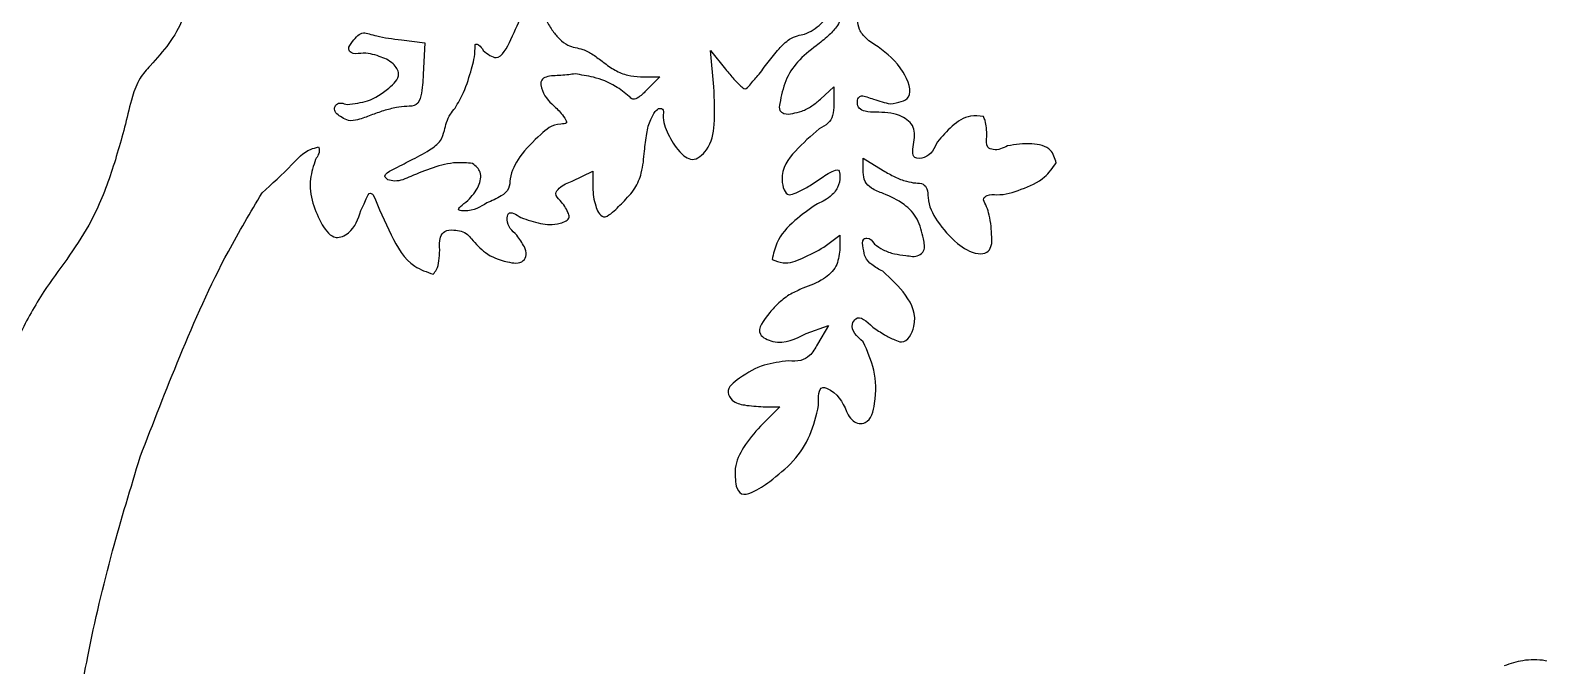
# Model space of a CAD drawing. Extents: x 0 to 204, y 72 to 361.
# Drawn here: x 37.1 to 109.4, y 159.2 to 189.6 of the extents above; entities that cross this region are included whole.
import ezdxf

# ---------------------------------------------------------------- set-up
doc = ezdxf.new("R2010")
doc.units = 0
doc.layers.get('0').update_dxf_attribs({"linetype": 'CONTINUOUS'})

msp = doc.modelspace()

# ---------------------------------------------------------------- linework, layer by layer
at = {"color": 7}
for p, q in [((54.892222, 189.173556), (56.021111, 189.032444)), ((54.892222, 189.173556), (54.892222, 189.173556)), ((56.021111, 189.032444), (55.936444, 187.508444)), ((62.145333, 189.596889), (62.145333, 189.596889)), ((69.878222, 186.915778), (69.708889, 188.665556)), ((69.708889, 188.665556), (70.442667, 187.762444)), ((66.350444, 187.395556), (67.281778, 187.395556)), ((67.281778, 187.395556), (66.660889, 186.774667)), ((74.986444, 186.323111), (75.635556, 186.915778)), ((75.635556, 186.915778), (75.635556, 186.069111)), ((77.046667, 182.823556), (77.046667, 183.500889)), ((77.046667, 183.500889), (78.006222, 182.908222)), ((63.076667, 182.400222), (64.064444, 182.88)), ((64.064444, 182.88), (64.064444, 182.089778)), ((75.155778, 179.239333), (75.917778, 179.803778)), ((75.917778, 179.803778), (75.917778, 179.098222)), ((74.309111, 175.090667), (75.381556, 175.485778)), ((75.381556, 175.485778), (74.845333, 174.582667)), ((73.039111, 171.591111), (72.107778, 170.659778)), ((72.248889, 171.591111), (73.039111, 171.591111))]:
    msp.add_line(p, q, dxfattribs=at)
for points, knots in [([(42.813111, 195.241333), (43.438006, 194.43951), (44.583408, 192.969805), (44.66564, 189.965333), (43.466575, 188.628735), (42.841333, 187.931778)], [0, 0, 0, 0, 2.997989, 5.49517, 8.216113, 8.216113, 8.216113, 8.216113]), ([(58.815111, 188.665556), (59.028849, 188.493693), (59.585486, 188.046113), (60.442909, 189.794202), (60.84919, 190.796597), (61.129333, 191.487778)], [0, 0, 0, 0, 0.700931, 1.825431, 4.322844, 4.322844, 4.322844, 4.322844]), ([(61.468, 191.205556), (61.506871, 191.029559), (61.591063, 190.648365), (61.823937, 190.10598), (62.04068, 189.762659), (62.145333, 189.596889)], [0, 0, 0, 0, 0.539987, 1.169565, 1.757367, 1.757367, 1.757367, 1.757367]), ([(75.014667, 189.935556), (75.164749, 190.107077), (75.373897, 190.346102), (75.913123, 190.536949), (75.956786, 190.069759), (75.728012, 189.722122), (75.331334, 189.311008), (74.982043, 189.040772), (74.788889, 188.891333)], [0, 0, 0, 0, 0.717903, 1.000435, 1.353939, 1.704541, 2.298386, 3.033025, 3.033025, 3.033025, 3.033025]), ([(77.752222, 188.834889), (77.555203, 188.960416), (77.210818, 189.179835), (76.823072, 189.634411), (76.764807, 190.111477), (76.724241, 190.529995), (77.040408, 190.801493), (77.268866, 190.720578), (77.413556, 190.669333)], [0, 0, 0, 0, 0.702946, 1.228732, 1.707425, 2.143323, 2.388107, 2.810905, 2.810905, 2.810905, 2.810905]), ([(70.442667, 187.762444), (70.572481, 187.600958), (70.803296, 187.313828), (71.095192, 187.029445), (71.389417, 186.753201), (71.686158, 187.115629), (72.032713, 187.487892), (72.475899, 188.118973), (72.958109, 188.711481), (73.415677, 189.175418), (73.859728, 189.385923), (74.268634, 189.432643), (74.648542, 189.646088), (74.890752, 189.837586), (75.014667, 189.935556)], [0, 0, 0, 0, 0.609879, 1.084392, 1.32538, 1.607009, 2.207333, 3.01324, 3.845697, 4.524355, 4.940194, 5.291659, 5.745093, 6.220064, 6.220064, 6.220064, 6.220064]), ([(52.295778, 186.069111), (52.631445, 186.111096), (53.366212, 186.203), (54.168867, 186.726426), (54.920807, 187.436522), (54.467817, 188.132353), (53.787529, 188.414106), (53.110393, 188.593481), (52.528708, 188.446151), (52.281187, 188.788347), (52.565405, 189.086964), (52.75187, 189.37583), (53.062229, 189.544232), (53.250649, 189.484231), (53.34, 189.455778)], [0, 0, 0, 0, 0.992824, 2.173264, 2.994398, 3.542562, 4.298027, 5.19178, 5.665424, 5.857934, 6.273972, 6.655706, 6.957362, 7.229422, 7.229422, 7.229422, 7.229422]), ([(53.34, 189.455778), (53.461188, 189.421334), (53.764864, 189.335024), (54.284606, 189.244177), (54.682587, 189.197921), (54.892222, 189.173556)], [0, 0, 0, 0, 0.377799, 0.946702, 1.579911, 1.579911, 1.579911, 1.579911]), ([(57.460444, 185.899778), (57.606926, 186.143683), (57.95681, 186.726273), (58.244093, 187.774209), (58.438402, 188.391668), (58.413347, 189.015366), (58.679721, 188.891063), (58.758393, 188.760026), (58.815111, 188.665556)], [0, 0, 0, 0, 0.857907, 2.049189, 3.060301, 3.254642, 3.388844, 3.735558, 3.735558, 3.735558, 3.735558]), ([(62.145333, 189.596889), (62.253581, 189.461668), (62.462677, 189.200469), (62.827399, 188.910119), (63.226728, 188.799221), (63.652774, 188.718293), (64.108034, 188.459603), (64.412701, 188.224422), (64.572444, 188.101111)], [0, 0, 0, 0, 0.520174, 1.00479, 1.363108, 1.75124, 2.301477, 2.907978, 2.907978, 2.907978, 2.907978]), ([(74.788889, 188.891333), (74.474931, 188.646453), (73.881896, 188.1839), (73.255392, 187.214433), (73.112686, 186.495975), (73.039111, 186.125556)], [0, 0, 0, 0, 1.189412, 2.246673, 3.371918, 3.371918, 3.371918, 3.371918]), ([(78.344889, 186.097333), (78.708971, 186.162702), (79.549571, 186.313626), (78.920371, 187.95417), (78.18209, 188.510793), (77.752222, 188.834889)], [0, 0, 0, 0, 0.932684, 2.153404, 3.854851, 3.854851, 3.854851, 3.854851]), ([(42.841333, 187.931778), (42.667553, 187.740243), (42.277906, 187.310788), (41.927103, 186.325474), (41.756217, 185.576826), (41.656, 185.137778)], [0, 0, 0, 0, 0.769372, 1.725071, 3.080366, 3.080366, 3.080366, 3.080366]), ([(55.936444, 187.508444), (55.922576, 187.177643), (55.902331, 186.69474), (55.665462, 185.979726), (55.118286, 185.997333), (54.608685, 185.927669), (54.026114, 185.780103), (53.626196, 185.634489), (53.424667, 185.561111)], [0, 0, 0, 0, 1.028953, 1.502066, 1.965038, 2.465102, 3.099649, 3.744241, 3.744241, 3.744241, 3.744241]), ([(62.173556, 187.452), (61.938438, 187.420588), (61.500863, 187.362129), (61.668372, 186.494649), (62.038842, 186.155002), (62.286444, 185.928)], [0, 0, 0, 0, 0.591389, 1.10063, 2.126853, 2.126853, 2.126853, 2.126853]), ([(63.217778, 187.536667), (63.119215, 187.524876), (62.895251, 187.498083), (62.547381, 187.463615), (62.297329, 187.455846), (62.173556, 187.452)], [0, 0, 0, 0, 0.297815, 0.67673, 1.048131, 1.048131, 1.048131, 1.048131]), ([(65.814222, 186.464222), (65.602321, 186.633249), (65.090493, 187.041517), (64.18656, 187.395323), (63.512856, 187.493615), (63.217778, 187.536667)], [0, 0, 0, 0, 0.810766, 1.958331, 2.852672, 2.852672, 2.852672, 2.852672]), ([(64.572444, 188.101111), (64.756284, 187.964981), (65.114778, 187.699524), (65.726183, 187.449983), (66.146803, 187.41331), (66.350444, 187.395556)], [0, 0, 0, 0, 0.685059, 1.335886, 1.946703, 1.946703, 1.946703, 1.946703]), ([(66.660889, 186.774667), (66.54534, 186.65412), (66.36503, 186.466012), (66.002624, 186.26094), (65.871642, 186.402267), (65.814222, 186.464222)], [0, 0, 0, 0, 0.52327, 0.816543, 1.045466, 1.045466, 1.045466, 1.045466]), ([(67.056, 185.730444), (67.127665, 185.809201), (67.231377, 185.923174), (67.485704, 185.841678), (67.390142, 185.302282), (67.684545, 184.637118), (68.103728, 183.878578), (68.864713, 183.248047), (69.746695, 183.993966), (69.954182, 185.286944), (69.906281, 186.314092), (69.878222, 186.915778)], [0, 0, 0, 0, 0.287593, 0.416195, 0.674461, 1.637075, 2.643137, 3.344281, 4.16271, 5.437729, 7.240852, 7.240852, 7.240852, 7.240852]), ([(52.041778, 185.448222), (51.861088, 185.562383), (51.600003, 185.727337), (51.796411, 186.222134), (52.092869, 186.131289), (52.295778, 186.069111)], [0, 0, 0, 0, 0.542703, 0.784169, 1.307915, 1.307915, 1.307915, 1.307915]), ([(73.039111, 186.125556), (73.017619, 186.003345), (72.981189, 185.796188), (73.292616, 185.580628), (73.516111, 185.620261), (73.66, 185.645778)], [0, 0, 0, 0, 0.337783, 0.572568, 0.996948, 0.996948, 0.996948, 0.996948]), ([(73.66, 185.645778), (73.805708, 185.677659), (74.127877, 185.748151), (74.580013, 185.984893), (74.852515, 186.21166), (74.986444, 186.323111)], [0, 0, 0, 0, 0.446212, 0.986603, 1.508882, 1.508882, 1.508882, 1.508882]), ([(75.635556, 186.069111), (75.630479, 185.890881), (75.621281, 185.567988), (75.365661, 185.122519), (75.081999, 184.985449), (74.93, 184.912)], [0, 0, 0, 0, 0.529622, 0.959492, 1.455758, 1.455758, 1.455758, 1.455758]), ([(80.602667, 184.291111), (80.455276, 183.97657), (80.240494, 183.518209), (79.308022, 183.435143), (79.515697, 184.337883), (79.528421, 185.101312), (78.676608, 185.690032), (77.851862, 185.69776), (77.201695, 185.709929), (76.827121, 185.855577), (76.749809, 186.141244), (76.769306, 186.389315), (76.988002, 186.520742), (77.130729, 186.467694), (77.216, 186.436)], [0, 0, 0, 0, 0.983139, 1.432664, 2.166972, 2.970038, 3.74892, 4.906677, 5.411745, 5.731544, 6.001622, 6.242696, 6.417315, 6.676474, 6.676474, 6.676474, 6.676474]), ([(77.216, 186.436), (77.323937, 186.400254), (77.566199, 186.320024), (77.940951, 186.201293), (78.211452, 186.131675), (78.344889, 186.097333)], [0, 0, 0, 0, 0.341123, 0.76564, 1.178922, 1.178922, 1.178922, 1.178922]), ([(53.424667, 185.561111), (53.218472, 185.481022), (52.878469, 185.348959), (52.375918, 185.257257), (52.144156, 185.389712), (52.041778, 185.448222)], [0, 0, 0, 0, 0.670694, 1.105934, 1.450328, 1.450328, 1.450328, 1.450328]), ([(56.952444, 184.827333), (56.983753, 184.958844), (57.047939, 185.228449), (57.217687, 185.596003), (57.383439, 185.803417), (57.460444, 185.899778)], [0, 0, 0, 0, 0.405208, 0.830697, 1.199894, 1.199894, 1.199894, 1.199894]), ([(62.286444, 185.928), (62.432488, 185.791131), (62.631664, 185.604466), (62.883577, 185.134289), (62.152053, 185.166301), (61.485938, 184.570932), (60.582714, 183.69052), (60.094689, 182.752923), (60.085112, 182.011408), (59.607089, 181.60763), (59.220747, 181.451497), (58.984444, 181.356)], [0, 0, 0, 0, 0.667782, 0.910736, 1.176623, 2.265411, 3.738148, 4.879167, 5.357421, 5.847482, 6.619301, 6.619301, 6.619301, 6.619301]), ([(66.548, 183.839556), (66.580158, 184.119981), (66.638981, 184.63294), (66.783855, 185.286939), (66.98158, 185.609165), (67.056, 185.730444)], [0, 0, 0, 0, 0.848979, 1.552966, 1.97785, 1.97785, 1.97785, 1.97785]), ([(82.804, 185.504667), (82.595821, 185.527144), (82.048118, 185.58628), (81.265356, 185.050276), (80.825216, 184.546059), (80.602667, 184.291111)], [0, 0, 0, 0, 0.614725, 1.617293, 2.642703, 2.642703, 2.642703, 2.642703]), ([(83.961111, 184.093556), (83.742258, 183.983016), (83.433652, 183.827144), (82.887573, 184.035869), (83.002042, 184.52991), (82.950966, 184.931618), (82.910974, 185.263459), (82.833876, 185.437303), (82.804, 185.504667)], [0, 0, 0, 0, 0.706917, 0.996826, 1.510797, 1.923395, 2.271932, 2.492431, 2.492431, 2.492431, 2.492431]), ([(41.656, 185.137778), (41.427146, 184.306634), (40.970598, 182.648559), (40.058259, 180.437551), (39.203454, 179.187343), (38.833778, 178.646667)], [0, 0, 0, 0, 2.586867, 5.160622, 7.121869, 7.121869, 7.121869, 7.121869]), ([(55.315556, 183.388), (55.626051, 183.547128), (56.138962, 183.809994), (56.782919, 184.268783), (56.901829, 184.660567), (56.952444, 184.827333)], [0, 0, 0, 0, 1.057797, 1.747389, 2.258465, 2.258465, 2.258465, 2.258465]), ([(74.93, 184.912), (74.536954, 184.567701), (73.758975, 183.886209), (72.95617, 182.851385), (73.317136, 181.616526), (73.90654, 181.885825), (74.360767, 182.099019), (74.711406, 182.330818), (74.901778, 182.456667)], [0, 0, 0, 0, 1.567065, 3.101786, 3.875443, 4.217162, 4.786065, 5.461823, 5.461823, 5.461823, 5.461823]), ([(48.203556, 181.835778), (48.684137, 182.271554), (49.448625, 182.96477), (50.275314, 183.879708), (50.784395, 184.005389), (50.912889, 184.037111)], [0, 0, 0, 0, 1.969723, 3.133355, 3.52622, 3.52622, 3.52622, 3.52622]), ([(50.912889, 184.037111), (50.9307, 183.986224), (50.972767, 183.86604), (50.904148, 183.65177), (50.818741, 183.518001), (50.771778, 183.444444)], [0, 0, 0, 0, 0.158447, 0.374213, 0.63779, 0.63779, 0.63779, 0.63779]), ([(65.503778, 181.384222), (65.716243, 181.596439), (66.117569, 181.997296), (66.462925, 182.868957), (66.517032, 183.486249), (66.548, 183.839556)], [0, 0, 0, 0, 0.892163, 1.685207, 2.746578, 2.746578, 2.746578, 2.746578]), ([(86.303556, 183.275111), (86.234615, 183.499055), (86.067103, 184.043196), (85.020711, 184.260794), (84.338012, 184.153043), (83.961111, 184.093556)], [0, 0, 0, 0, 0.663548, 1.612298, 2.781646, 2.781646, 2.781646, 2.781646]), ([(50.771778, 183.444444), (50.670962, 183.135491), (50.448383, 182.453389), (50.577815, 181.333593), (50.916451, 180.647593), (51.082222, 180.311778)], [0, 0, 0, 0, 0.967677, 2.136424, 3.257217, 3.257217, 3.257217, 3.257217]), ([(54.243111, 182.456667), (54.17702, 182.519774), (53.982721, 182.705304), (54.689688, 183.065888), (55.061223, 183.257104), (55.315556, 183.388)], [0, 0, 0, 0, 0.23332, 0.685935, 1.668118, 1.668118, 1.668118, 1.668118]), ([(58.307111, 183.246889), (58.046345, 183.269994), (57.403826, 183.326925), (56.394516, 183.0707), (55.693837, 182.774154), (55.343778, 182.626)], [0, 0, 0, 0, 0.781531, 1.925665, 3.067971, 3.067971, 3.067971, 3.067971]), ([(58.081333, 181.468889), (58.270429, 181.680842), (58.605846, 182.056804), (58.790581, 182.840135), (58.457813, 183.1201), (58.307111, 183.246889)], [0, 0, 0, 0, 0.861877, 1.528794, 2.080827, 2.080827, 2.080827, 2.080827]), ([(83.199111, 179.860222), (83.190054, 180.032334), (83.171894, 180.377435), (83.064627, 180.858215), (82.957608, 181.232879), (82.744669, 181.556012), (83.063055, 181.796944), (83.699111, 181.686442), (84.646746, 182.001797), (85.704501, 182.445182), (86.129888, 183.034512), (86.303556, 183.275111)], [0, 0, 0, 0, 0.518052, 1.038742, 1.446697, 1.760782, 1.973898, 2.446731, 3.640233, 4.910235, 5.786444, 5.786444, 5.786444, 5.786444]), ([(55.343778, 182.626), (55.219655, 182.568511), (54.973645, 182.45457), (54.589922, 182.381172), (54.350369, 182.433318), (54.243111, 182.456667)], [0, 0, 0, 0, 0.410551, 0.813706, 1.140567, 1.140567, 1.140567, 1.140567]), ([(62.512222, 181.468889), (62.403241, 181.578259), (62.210434, 181.771756), (62.54989, 182.205412), (62.860272, 182.320196), (63.076667, 182.400222)], [0, 0, 0, 0, 0.396438, 0.701371, 1.403446, 1.403446, 1.403446, 1.403446]), ([(74.901778, 182.456667), (75.088757, 182.595504), (75.34869, 182.788512), (75.898197, 183.012534), (75.934192, 182.516471), (75.865765, 182.085156), (75.412242, 181.570746), (75.000712, 181.381639), (74.760667, 181.271333)], [0, 0, 0, 0, 0.769715, 1.070035, 1.347385, 1.916481, 2.481926, 3.273442, 3.273442, 3.273442, 3.273442]), ([(78.006222, 181.807556), (77.807725, 181.878842), (77.471802, 181.999483), (77.080705, 182.370251), (77.058041, 182.672071), (77.046667, 182.823556)], [0, 0, 0, 0, 0.632369, 1.070175, 1.511322, 1.511322, 1.511322, 1.511322]), ([(78.006222, 182.908222), (78.187555, 182.801547), (78.540535, 182.593893), (79.068199, 182.392615), (79.522098, 182.303648), (79.912429, 182.31131), (80.15881, 181.997059), (80.111666, 181.342413), (80.599273, 180.384633), (81.429159, 179.455424), (82.292517, 178.895189), (82.982462, 178.921111), (83.246241, 179.345292), (83.217496, 179.659351), (83.199111, 179.860222)], [0, 0, 0, 0, 0.631087, 1.22847, 1.675456, 2.035493, 2.323369, 2.747971, 3.941116, 5.397804, 6.497741, 6.928231, 7.262629, 7.85607, 7.85607, 7.85607, 7.85607]), ([(42.361556, 169.192222), (42.981393, 170.797253), (44.267157, 174.126657), (46.152735, 178.38931), (47.651164, 180.907467), (48.203556, 181.835778)], [0, 0, 0, 0, 5.163141, 10.710183, 13.9491, 13.9491, 13.9491, 13.9491]), ([(52.944889, 180.989111), (53.024535, 181.15443), (53.146981, 181.408589), (53.346396, 181.897056), (53.492852, 181.785241), (53.537556, 181.751111)], [0, 0, 0, 0, 0.624411, 0.959956, 1.107372, 1.107372, 1.107372, 1.107372]), ([(53.537556, 181.751111), (53.807979, 181.111784), (54.31814, 179.905675), (55.191338, 178.3612), (56.10553, 178.047667), (56.416222, 177.941111)], [0, 0, 0, 0, 2.113822, 3.987786, 4.952538, 4.952538, 4.952538, 4.952538]), ([(64.064444, 182.089778), (64.073423, 181.940946), (64.091215, 181.645995), (64.196821, 181.243906), (64.315926, 180.911524), (64.589451, 180.604353), (65.081214, 180.931037), (65.332697, 181.200744), (65.503778, 181.384222)], [0, 0, 0, 0, 0.447243, 0.886335, 1.228091, 1.543633, 1.916151, 2.708793, 2.708793, 2.708793, 2.708793]), ([(79.925333, 179.634444), (79.854165, 179.96031), (79.714611, 180.599305), (78.98705, 181.379367), (78.351246, 181.656932), (78.006222, 181.807556)], [0, 0, 0, 0, 0.98547, 1.932423, 3.056029, 3.056029, 3.056029, 3.056029]), ([(51.082222, 180.311778), (51.280657, 180.023706), (51.618197, 179.533692), (52.616274, 179.982466), (52.81448, 180.589629), (52.944889, 180.989111)], [0, 0, 0, 0, 0.905764, 1.540716, 2.762069, 2.762069, 2.762069, 2.762069]), ([(58.984444, 181.356), (58.676828, 181.16867), (58.296259, 180.936913), (57.436268, 180.994378), (57.815545, 181.273375), (58.081333, 181.468889)], [0, 0, 0, 0, 1.129508, 1.397374, 2.024709, 2.024709, 2.024709, 2.024709]), ([(60.423778, 179.803778), (60.198204, 180.015442), (59.894819, 180.300121), (60.021682, 181.042011), (60.380246, 180.807872), (60.621333, 180.650444)], [0, 0, 0, 0, 0.878302, 1.181272, 1.803027, 1.803027, 1.803027, 1.803027]), ([(60.621333, 180.650444), (60.93696, 180.544288), (61.557545, 180.335562), (62.305191, 180.284379), (63.016768, 180.564786), (62.863201, 180.941463), (62.728256, 181.199246), (62.586, 181.376804), (62.512222, 181.468889)], [0, 0, 0, 0, 0.978078, 1.923098, 2.442032, 2.673518, 2.998536, 3.3487, 3.3487, 3.3487, 3.3487]), ([(74.760667, 181.271333), (74.420571, 181.030381), (73.706232, 180.524282), (72.893021, 179.636327), (72.731896, 178.914135), (72.672222, 178.646667)], [0, 0, 0, 0, 1.256661, 2.639499, 3.452884, 3.452884, 3.452884, 3.452884]), ([(56.416222, 177.941111), (56.473474, 178.011247), (56.623298, 178.194788), (56.693311, 178.610706), (56.74731, 179.126253), (56.690476, 179.626538), (56.957677, 180.071126), (57.385991, 180.067819), (57.754799, 180.018625), (58.065156, 179.874882), (58.192665, 179.709619), (58.250667, 179.634444)], [0, 0, 0, 0, 0.268294, 0.702111, 1.223374, 1.837472, 2.17846, 2.62254, 2.984953, 3.322936, 3.604967, 3.604967, 3.604967, 3.604967]), ([(58.250667, 179.634444), (58.462713, 179.394303), (58.932055, 178.862776), (59.794104, 178.543553), (60.672587, 178.403055), (60.936134, 178.892976), (60.760372, 179.345896), (60.554086, 179.626515), (60.423778, 179.803778)], [0, 0, 0, 0, 0.93944, 2.079345, 2.844399, 3.157187, 3.545827, 4.212372, 4.212372, 4.212372, 4.212372]), ([(77.978, 178.082222), (77.796138, 178.175122), (77.476713, 178.338291), (77.095369, 178.732664), (77.067542, 179.158569), (76.947958, 179.600545), (77.339285, 179.728886), (77.47829, 179.530059), (77.582889, 179.380444)], [0, 0, 0, 0, 0.617379, 1.084371, 1.524837, 1.96567, 2.119726, 2.588073, 2.588073, 2.588073, 2.588073]), ([(79.078667, 178.844222), (79.297407, 178.801246), (79.627051, 178.736481), (80.049353, 179.11696), (79.973796, 179.43223), (79.925333, 179.634444)], [0, 0, 0, 0, 0.627174, 0.945163, 1.513926, 1.513926, 1.513926, 1.513926]), ([(72.672222, 178.646667), (72.845812, 178.576556), (73.320359, 178.384891), (74.215645, 178.713519), (74.822078, 179.052696), (75.155778, 179.239333)], [0, 0, 0, 0, 0.548554, 1.499601, 2.663239, 2.663239, 2.663239, 2.663239]), ([(75.917778, 179.098222), (75.882482, 178.82625), (75.810132, 178.268753), (75.089766, 177.613099), (74.48353, 177.390179), (74.139778, 177.263778)], [0, 0, 0, 0, 0.799843, 1.639543, 2.739221, 2.739221, 2.739221, 2.739221]), ([(77.582889, 179.380444), (77.717074, 179.286369), (78.007994, 179.082409), (78.523037, 178.899707), (78.895981, 178.862465), (79.078667, 178.844222)], [0, 0, 0, 0, 0.490312, 1.063013, 1.612918, 1.612918, 1.612918, 1.612918]), ([(38.833778, 178.646667), (38.45924, 178.140262), (37.614455, 176.998046), (36.586542, 175.143556), (36.002262, 173.780189), (35.729333, 173.143333)], [0, 0, 0, 0, 1.888392, 4.259347, 6.337713, 6.337713, 6.337713, 6.337713]), ([(77.498222, 175.401111), (77.685542, 175.27668), (78.028621, 175.048782), (78.480406, 174.821741), (79.095251, 174.560601), (79.749553, 175.708503), (79.145505, 177.015933), (78.371231, 177.723082), (77.978, 178.082222)], [0, 0, 0, 0, 0.669567, 1.226319, 1.561017, 2.509788, 4.054375, 5.648372, 5.648372, 5.648372, 5.648372]), ([(74.139778, 177.263778), (73.94519, 177.179055), (73.534768, 177.000359), (73.00048, 176.600102), (72.701549, 176.265738), (72.559333, 176.106667)], [0, 0, 0, 0, 0.635358, 1.340093, 1.979616, 1.979616, 1.979616, 1.979616]), ([(72.559333, 176.106667), (72.258848, 175.722028), (71.775455, 175.103255), (73.080148, 174.482069), (73.801271, 174.839178), (74.309111, 175.090667)], [0, 0, 0, 0, 1.133966, 1.824226, 3.467771, 3.467771, 3.467771, 3.467771]), ([(77.046667, 174.695556), (76.741895, 174.959686), (76.344509, 175.304081), (76.800032, 176.065975), (77.199165, 175.685894), (77.498222, 175.401111)], [0, 0, 0, 0, 1.001216, 1.305468, 2.214674, 2.214674, 2.214674, 2.214674]), ([(74.845333, 174.582667), (74.735629, 174.386193), (74.548594, 174.051224), (74.023204, 173.744611), (73.663164, 173.775323), (73.462444, 173.792444)], [0, 0, 0, 0, 0.665277, 1.13423, 1.725043, 1.725043, 1.725043, 1.725043]), ([(76.312889, 171.196), (76.38788, 171.092586), (76.523586, 170.905443), (76.832692, 170.76475), (77.411095, 170.841178), (77.674676, 172.011977), (77.66512, 173.29966), (77.246028, 174.245582), (77.046667, 174.695556)], [0, 0, 0, 0, 0.37769, 0.683484, 0.973252, 2.000269, 3.592585, 5.037292, 5.037292, 5.037292, 5.037292]), ([(73.462444, 173.792444), (73.059948, 173.742039), (72.200485, 173.634405), (71.289106, 173.10916), (70.386948, 172.429462), (70.784023, 171.793938), (71.441087, 171.632826), (71.948842, 171.606605), (72.248889, 171.591111)], [0, 0, 0, 0, 1.186876, 2.534372, 3.409682, 3.828192, 4.455916, 5.3627, 5.3627, 5.3627, 5.3627]), ([(74.901778, 171.647556), (74.890377, 172.064122), (74.874003, 172.662443), (75.888471, 172.226733), (76.125497, 171.651097), (76.312889, 171.196)], [0, 0, 0, 0, 0.88485, 1.270926, 2.72857, 2.72857, 2.72857, 2.72857]), ([(72.559333, 168.006889), (72.952567, 168.316058), (73.731734, 168.928658), (74.55857, 170.203123), (74.78696, 171.164333), (74.901778, 171.647556)], [0, 0, 0, 0, 1.494533, 2.961324, 4.444178, 4.444178, 4.444178, 4.444178]), ([(72.107778, 170.659778), (71.824333, 170.334475), (71.305177, 169.738652), (70.821298, 168.717595), (70.911042, 168.067946), (70.950667, 167.781111)], [0, 0, 0, 0, 1.299151, 2.37952, 3.233641, 3.233641, 3.233641, 3.233641]), ([(39.087778, 155.278667), (39.325899, 156.730641), (39.843906, 159.889249), (40.944455, 164.535414), (41.904729, 167.69102), (42.361556, 169.192222)], [0, 0, 0, 0, 4.413365, 9.600784, 14.307839, 14.307839, 14.307839, 14.307839]), ([(70.950667, 167.781111), (71.019275, 167.627855), (71.163042, 167.306712), (71.909332, 167.537004), (72.296713, 167.817041), (72.559333, 168.006889)], [0, 0, 0, 0, 0.441945, 0.92608, 1.945186, 1.945186, 1.945186, 1.945186]), ([(110.659333, 159.173333), (110.361743, 159.269855), (109.723054, 159.477011), (108.716946, 159.477011), (108.078257, 159.269855), (107.780667, 159.173333)], [0, 0, 0, 0, 0.935647, 2.008091, 2.943738, 2.943738, 2.943738, 2.943738])]:
    msp.add_open_spline(points, degree=3, knots=knots, dxfattribs=at)

doc.saveas('drawing.dxf')
